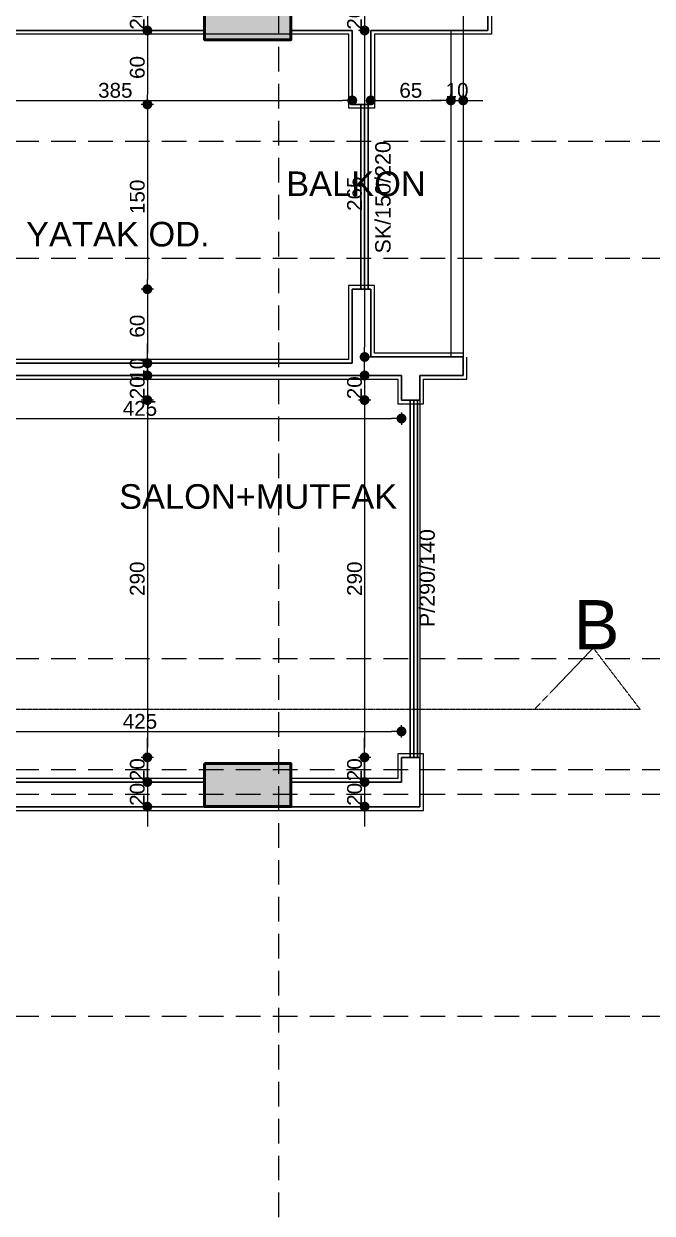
# Model space of a CAD drawing. Header units: millimetres. Extents: x 38129 to 72024, y -56282 to 16512.
# Drawn here: x 55261 to 55771, y -45110 to -44145 of the extents above; entities that cross this region are included whole.
import ezdxf

# ---------------------------------------------------------------- set-up
doc = ezdxf.new("R2010")
doc.units = ezdxf.units.MM
doc.linetypes.add('HIDDEN', pattern=[0.375, 0.25, -0.125])
for name, color, linetype, lineweight in [('AKS', 55, 'HIDDEN', 0), ('COLUMN4', 3, 'Continuous', 50), ('DIŞÖLÇÜ', 37, 'Continuous', 0), ('DUVAR', 255, 'Continuous', 30), ('mahal', 7, 'Continuous', 5), ('pencere', 195, 'Continuous', 30), ('pencere+KAPI', 1, 'Continuous', 0), ('TARAMA', 252, 'Continuous', 0), ('ölçü İÇ', 31, 'Continuous', 0)]:
    doc.layers.add(name, color=color, linetype=linetype, lineweight=lineweight)
for name, color, linetype in [('balkon', 171, 'Continuous'), ('sıva', 41, 'Continuous'), ('tefriş', 42, 'Continuous')]:
    doc.layers.add(name, color=color, linetype=linetype)
doc.styles.add('icdisolcu_yazi', font='arial.ttf')
doc.styles.get("Standard").update_dxf_attribs({"font": 'arial.ttf'})
doc.styles.add('style1', font='arial.ttf')
doc.dimstyles.new('İç Ölçü', dxfattribs={"dimtxt": 12, "dimasz": 8, "dimexe": 5, "dimexo": 0, "dimgap": 2, "dimtad": 1, "dimdec": 0, "dimzin": 12, "dimdsep": 46, "dimtxsty": 'icdisolcu_yazi', "dimblk": 'DOT', "dimcen": 8, "dimdle": 5, "dimclrd": 256, "dimclre": 256, "dimclrt": 7, "dimadec": 0, "dimazin": 3, "dimtfac": 1, "dimtdec": 0, "dimtix": 1, "dimtmove": 2, "dimatfit": 3, "dimldrblk": 'DOT', "dimfxl": 0, "dimtolj": 1, "dimtzin": 0, "dimlwd": -1, "dimlwe": -1, "dimarcsym": 0})

# ---------------------------------------------------------------- blocks, each defined once
blk = doc.blocks.new('_Dot')
at = {"color": 0, "lineweight": -2}
blk.add_line((-0.5, 0), (-1, 0), dxfattribs=at)
at = {"color": 0, "lineweight": 30, "const_width": 0.5}
blk.add_lwpolyline([(-0.25, 0, 1), (0.25, 0, 1)], format="xyb", close=True, dxfattribs=at)
blk = doc.blocks.new('*D2032')
at = {"layer": 'Defpoints', "color": 0, "lineweight": 120, "transparency": 16777216}
for p in [(55142.75, -44205.43), (55527.6, -44207.17), (55527.6, -44207.17)]:
    blk.add_point(p, dxfattribs=at)
at = {"layer": 'ölçü İÇ', "transparency": 16777216}
for p, q in [((55142.75, -44205.43), (55142.75, -44212.17)), ((55527.6, -44207.17), (55527.6, -44202.17))]:
    blk.add_line(p, q, dxfattribs=at)
at = {"layer": 'ölçü İÇ', "linetype": 'Continuous', "transparency": 16777216}
blk.add_line((55150.75, -44207.17), (55519.6, -44207.17), dxfattribs=at)
at = {"layer": 'ölçü İÇ', "transparency": 16777216, "xscale": 8, "yscale": 8, "zscale": 8, "rotation": 180}
blk.add_blockref('_Dot', (55142.75, -44207.17), dxfattribs=at)
at = {"layer": 'ölçü İÇ', "transparency": 16777216, "xscale": 8, "yscale": 8, "zscale": 8}
blk.add_blockref('_Dot', (55527.6, -44207.17), dxfattribs=at)
at = {"layer": 'ölçü İÇ', "color": 7, "transparency": 16777216, "insert": (55335.17, -44199.04), "char_height": 12, "attachment_point": 5, "style": 'icdisolcu_yazi'}
blk.add_mtext('\\A1;385', dxfattribs=at)
blk = doc.blocks.new('*D2033')
at = {"layer": 'Defpoints', "color": 0, "lineweight": 120, "transparency": 16777216}
for p in [(55607.7, -44207.17), (55607.7, -44207.17), (55542.6, -44210.43)]:
    blk.add_point(p, dxfattribs=at)
at = {"layer": 'ölçü İÇ', "transparency": 16777216}
for p, q in [((55542.6, -44210.43), (55542.6, -44202.17)), ((55607.7, -44207.17), (55607.7, -44202.17))]:
    blk.add_line(p, q, dxfattribs=at)
at = {"layer": 'ölçü İÇ', "linetype": 'Continuous', "transparency": 16777216}
blk.add_line((55550.6, -44207.17), (55599.7, -44207.17), dxfattribs=at)
at = {"layer": 'ölçü İÇ', "transparency": 16777216, "xscale": 8, "yscale": 8, "zscale": 8, "rotation": 180}
blk.add_blockref('_Dot', (55542.6, -44207.17), dxfattribs=at)
at = {"layer": 'ölçü İÇ', "transparency": 16777216, "xscale": 8, "yscale": 8, "zscale": 8}
blk.add_blockref('_Dot', (55607.7, -44207.17), dxfattribs=at)
at = {"layer": 'ölçü İÇ', "color": 7, "transparency": 16777216, "insert": (55575.15, -44199.04), "char_height": 12, "attachment_point": 5, "style": 'icdisolcu_yazi'}
blk.add_mtext('\\A1;65', dxfattribs=at)
blk = doc.blocks.new('*D2034')
at = {"layer": 'Defpoints', "color": 0, "lineweight": 120, "transparency": 16777216}
for p in [(55607.7, -44207.17), (55617.7, -44207.17), (55617.7, -44207.17)]:
    blk.add_point(p, dxfattribs=at)
at = {"layer": 'ölçü İÇ', "linetype": 'Continuous', "transparency": 16777216}
for p, q in [((55599.7, -44207.17), (55591.7, -44207.17)), ((55607.7, -44207.17), (55617.7, -44207.17)), ((55625.7, -44207.17), (55633.7, -44207.17))]:
    blk.add_line(p, q, dxfattribs=at)
at = {"layer": 'ölçü İÇ', "transparency": 16777216}
for p, q in [((55607.7, -44207.17), (55607.7, -44202.17)), ((55617.7, -44207.17), (55617.7, -44202.17))]:
    blk.add_line(p, q, dxfattribs=at)
at = {"layer": 'ölçü İÇ', "transparency": 16777216, "xscale": 8, "yscale": 8, "zscale": 8}
blk.add_blockref('_Dot', (55607.7, -44207.17), dxfattribs=at)
at = {"layer": 'ölçü İÇ', "transparency": 16777216, "xscale": 8, "yscale": 8, "zscale": 8, "rotation": 180}
blk.add_blockref('_Dot', (55617.7, -44207.17), dxfattribs=at)
at = {"layer": 'ölçü İÇ', "color": 7, "transparency": 16777216, "insert": (55612.7, -44199.04), "char_height": 12, "attachment_point": 5, "style": 'icdisolcu_yazi'}
blk.add_mtext('\\A1;10', dxfattribs=at)
blk = doc.blocks.new('*D2037')
at = {"layer": 'Defpoints', "color": 0, "lineweight": 120, "transparency": 16777216}
for p in [(55142.75, -44442.43), (55567.58, -44450.42), (55567.58, -44465.37)]:
    blk.add_point(p, dxfattribs=at)
at = {"layer": 'ölçü İÇ', "transparency": 16777216}
for p, q in [((55142.75, -44460.37), (55142.75, -44470.37)), ((55567.58, -44460.37), (55567.58, -44470.37))]:
    blk.add_line(p, q, dxfattribs=at)
at = {"layer": 'ölçü İÇ', "linetype": 'Continuous', "transparency": 16777216}
blk.add_line((55150.75, -44465.37), (55559.58, -44465.37), dxfattribs=at)
at = {"layer": 'ölçü İÇ', "transparency": 16777216, "xscale": 8, "yscale": 8, "zscale": 8, "rotation": 180}
blk.add_blockref('_Dot', (55142.75, -44465.37), dxfattribs=at)
at = {"layer": 'ölçü İÇ', "transparency": 16777216, "xscale": 8, "yscale": 8, "zscale": 8}
blk.add_blockref('_Dot', (55567.58, -44465.37), dxfattribs=at)
at = {"layer": 'ölçü İÇ', "color": 7, "transparency": 16777216, "insert": (55355.16, -44457.25), "char_height": 12, "attachment_point": 5, "style": 'icdisolcu_yazi'}
blk.add_mtext('\\A1;425', dxfattribs=at)
blk = doc.blocks.new('*D2039')
at = {"layer": 'Defpoints', "color": 0, "lineweight": 120, "transparency": 16777216}
for p in [(55142.75, -44719.36), (55567.58, -44719.36), (55567.58, -44758.3)]:
    blk.add_point(p, dxfattribs=at)
at = {"layer": 'ölçü İÇ', "transparency": 16777216}
for p, q in [((55142.75, -44719.36), (55142.75, -44724.36)), ((55567.58, -44724.36), (55567.58, -44714.36))]:
    blk.add_line(p, q, dxfattribs=at)
at = {"layer": 'ölçü İÇ', "linetype": 'Continuous', "transparency": 16777216}
blk.add_line((55150.75, -44719.36), (55559.58, -44719.36), dxfattribs=at)
at = {"layer": 'ölçü İÇ', "transparency": 16777216, "xscale": 8, "yscale": 8, "zscale": 8, "rotation": 180}
blk.add_blockref('_Dot', (55142.75, -44719.36), dxfattribs=at)
at = {"layer": 'ölçü İÇ', "transparency": 16777216, "xscale": 8, "yscale": 8, "zscale": 8}
blk.add_blockref('_Dot', (55567.58, -44719.36), dxfattribs=at)
at = {"layer": 'ölçü İÇ', "color": 7, "transparency": 16777216, "insert": (55355.16, -44711.24), "char_height": 12, "attachment_point": 5, "style": 'icdisolcu_yazi'}
blk.add_mtext('\\A1;425', dxfattribs=at)
blk = doc.blocks.new('*D2076')
at = {"layer": 'Defpoints', "color": 0, "lineweight": 120, "transparency": 16777216}
for p in [(55361.21, -44130.43), (55361.21, -44150.43), (55361.21, -44150.43)]:
    blk.add_point(p, dxfattribs=at)
at = {"layer": 'ölçü İÇ', "linetype": 'Continuous', "transparency": 16777216}
for p, q in [((55361.21, -44122.43), (55361.21, -44114.43)), ((55361.21, -44130.43), (55361.21, -44150.43)), ((55361.21, -44158.43), (55361.21, -44166.43))]:
    blk.add_line(p, q, dxfattribs=at)
at = {"layer": 'ölçü İÇ', "transparency": 16777216}
for p, q in [((55361.21, -44130.43), (55366.21, -44130.43)), ((55361.21, -44150.43), (55366.21, -44150.43))]:
    blk.add_line(p, q, dxfattribs=at)
at = {"layer": 'ölçü İÇ', "transparency": 16777216, "xscale": 8, "yscale": 8, "zscale": 8}
for p, rotation in [((55361.21, -44130.43), 270), ((55361.21, -44150.43), 90)]:
    blk.add_blockref('_Dot', p, dxfattribs=dict(at, rotation=rotation))
at = {"layer": 'ölçü İÇ', "color": 7, "transparency": 16777216, "insert": (55353.08, -44140.43), "char_height": 12, "attachment_point": 5, "rotation": 90, "style": 'icdisolcu_yazi'}
blk.add_mtext('\\A1;20', dxfattribs=at)
blk = doc.blocks.new('*D2077')
at = {"layer": 'Defpoints', "color": 0, "lineweight": 120, "transparency": 16777216}
for p in [(55361.21, -44150.43), (55361.21, -44210.43), (55534.6, -44210.43)]:
    blk.add_point(p, dxfattribs=at)
at = {"layer": 'ölçü İÇ', "transparency": 16777216}
for p, q in [((55361.21, -44150.43), (55366.21, -44150.43)), ((55366.21, -44210.43), (55356.21, -44210.43))]:
    blk.add_line(p, q, dxfattribs=at)
at = {"layer": 'ölçü İÇ', "linetype": 'Continuous', "transparency": 16777216}
blk.add_line((55361.21, -44158.43), (55361.21, -44202.43), dxfattribs=at)
at = {"layer": 'ölçü İÇ', "transparency": 16777216, "xscale": 8, "yscale": 8, "zscale": 8}
for p, rotation in [((55361.21, -44150.43), 90), ((55361.21, -44210.43), 270)]:
    blk.add_blockref('_Dot', p, dxfattribs=dict(at, rotation=rotation))
at = {"layer": 'ölçü İÇ', "color": 7, "transparency": 16777216, "insert": (55353.08, -44180.43), "char_height": 12, "attachment_point": 5, "rotation": 90, "style": 'icdisolcu_yazi'}
blk.add_mtext('\\A1;60', dxfattribs=at)
blk = doc.blocks.new('*D2078')
at = {"layer": 'Defpoints', "color": 0, "lineweight": 120, "transparency": 16777216}
for p in [(55534.6, -44210.43), (55361.21, -44360.43), (55527.6, -44360.43)]:
    blk.add_point(p, dxfattribs=at)
at = {"layer": 'ölçü İÇ', "transparency": 16777216}
for p, q in [((55366.21, -44210.43), (55356.21, -44210.43)), ((55366.21, -44360.43), (55356.21, -44360.43))]:
    blk.add_line(p, q, dxfattribs=at)
at = {"layer": 'ölçü İÇ', "linetype": 'Continuous', "transparency": 16777216}
blk.add_line((55361.21, -44218.43), (55361.21, -44352.43), dxfattribs=at)
at = {"layer": 'ölçü İÇ', "transparency": 16777216, "xscale": 8, "yscale": 8, "zscale": 8}
for p, rotation in [((55361.21, -44210.43), 90), ((55361.21, -44360.43), 270)]:
    blk.add_blockref('_Dot', p, dxfattribs=dict(at, rotation=rotation))
at = {"layer": 'ölçü İÇ', "color": 7, "transparency": 16777216, "insert": (55353.08, -44285.43), "char_height": 12, "attachment_point": 5, "rotation": 90, "style": 'icdisolcu_yazi'}
blk.add_mtext('\\A1;150', dxfattribs=at)
blk = doc.blocks.new('*D2079')
at = {"layer": 'Defpoints', "color": 0, "lineweight": 120, "transparency": 16777216}
for p in [(55527.6, -44360.43), (55361.21, -44420.43), (55383.84, -44420.43)]:
    blk.add_point(p, dxfattribs=at)
at = {"layer": 'ölçü İÇ', "transparency": 16777216}
for p, q in [((55366.21, -44360.43), (55356.21, -44360.43)), ((55366.21, -44420.43), (55356.21, -44420.43))]:
    blk.add_line(p, q, dxfattribs=at)
at = {"layer": 'ölçü İÇ', "linetype": 'Continuous', "transparency": 16777216}
blk.add_line((55361.21, -44368.43), (55361.21, -44412.43), dxfattribs=at)
at = {"layer": 'ölçü İÇ', "transparency": 16777216, "xscale": 8, "yscale": 8, "zscale": 8}
for p, rotation in [((55361.21, -44360.43), 90), ((55361.21, -44420.43), 270)]:
    blk.add_blockref('_Dot', p, dxfattribs=dict(at, rotation=rotation))
at = {"layer": 'ölçü İÇ', "color": 7, "transparency": 16777216, "insert": (55353.08, -44390.43), "char_height": 12, "attachment_point": 5, "rotation": 90, "style": 'icdisolcu_yazi'}
blk.add_mtext('\\A1;60', dxfattribs=at)
blk = doc.blocks.new('*D2080')
at = {"layer": 'Defpoints', "color": 0, "lineweight": 120, "transparency": 16777216}
for p in [(55383.84, -44420.43), (55361.21, -44430.43), (55382.62, -44430.43)]:
    blk.add_point(p, dxfattribs=at)
at = {"layer": 'ölçü İÇ', "linetype": 'Continuous', "transparency": 16777216}
for p, q in [((55361.21, -44412.43), (55361.21, -44404.43)), ((55361.21, -44420.43), (55361.21, -44430.43)), ((55361.21, -44438.43), (55361.21, -44446.43))]:
    blk.add_line(p, q, dxfattribs=at)
at = {"layer": 'ölçü İÇ', "transparency": 16777216}
for p, q in [((55366.21, -44420.43), (55356.21, -44420.43)), ((55366.21, -44430.43), (55356.21, -44430.43))]:
    blk.add_line(p, q, dxfattribs=at)
at = {"layer": 'ölçü İÇ', "transparency": 16777216, "xscale": 8, "yscale": 8, "zscale": 8}
for p, rotation in [((55361.21, -44420.43), 270), ((55361.21, -44430.43), 90)]:
    blk.add_blockref('_Dot', p, dxfattribs=dict(at, rotation=rotation))
at = {"layer": 'ölçü İÇ', "color": 7, "transparency": 16777216, "insert": (55353.08, -44425.43), "char_height": 12, "attachment_point": 5, "rotation": 90, "style": 'icdisolcu_yazi'}
blk.add_mtext('\\A1;10', dxfattribs=at)
blk = doc.blocks.new('*D2081')
at = {"layer": 'Defpoints', "color": 0, "lineweight": 120, "transparency": 16777216}
for p in [(55382.62, -44430.43), (55361.21, -44450.42), (55567.58, -44450.42)]:
    blk.add_point(p, dxfattribs=at)
at = {"layer": 'ölçü İÇ', "linetype": 'Continuous', "transparency": 16777216}
for p, q in [((55361.21, -44422.43), (55361.21, -44414.43)), ((55361.21, -44430.43), (55361.21, -44450.42)), ((55361.21, -44458.42), (55361.21, -44466.42))]:
    blk.add_line(p, q, dxfattribs=at)
at = {"layer": 'ölçü İÇ', "transparency": 16777216}
for p, q in [((55366.21, -44430.43), (55356.21, -44430.43)), ((55366.21, -44450.42), (55356.21, -44450.42))]:
    blk.add_line(p, q, dxfattribs=at)
at = {"layer": 'ölçü İÇ', "transparency": 16777216, "xscale": 8, "yscale": 8, "zscale": 8}
for p, rotation in [((55361.21, -44430.43), 270), ((55361.21, -44450.42), 90)]:
    blk.add_blockref('_Dot', p, dxfattribs=dict(at, rotation=rotation))
at = {"layer": 'ölçü İÇ', "color": 7, "transparency": 16777216, "insert": (55353.08, -44440.43), "char_height": 12, "attachment_point": 5, "rotation": 90, "style": 'icdisolcu_yazi'}
blk.add_mtext('\\A1;20', dxfattribs=at)
blk = doc.blocks.new('*D2082')
at = {"layer": 'Defpoints', "color": 0, "lineweight": 120, "transparency": 16777216}
for p in [(55567.58, -44450.42), (55361.21, -44740.44), (55567.58, -44740.44)]:
    blk.add_point(p, dxfattribs=at)
at = {"layer": 'ölçü İÇ', "transparency": 16777216}
for p, q in [((55366.21, -44450.42), (55356.21, -44450.42)), ((55366.21, -44740.44), (55356.21, -44740.44))]:
    blk.add_line(p, q, dxfattribs=at)
at = {"layer": 'ölçü İÇ', "linetype": 'Continuous', "transparency": 16777216}
blk.add_line((55361.21, -44458.42), (55361.21, -44732.44), dxfattribs=at)
at = {"layer": 'ölçü İÇ', "transparency": 16777216, "xscale": 8, "yscale": 8, "zscale": 8}
for p, rotation in [((55361.21, -44450.42), 90), ((55361.21, -44740.44), 270)]:
    blk.add_blockref('_Dot', p, dxfattribs=dict(at, rotation=rotation))
at = {"layer": 'ölçü İÇ', "color": 7, "transparency": 16777216, "insert": (55353.08, -44595.43), "char_height": 12, "attachment_point": 5, "rotation": 90, "style": 'icdisolcu_yazi'}
blk.add_mtext('\\A1;290', dxfattribs=at)
blk = doc.blocks.new('*D2083')
at = {"layer": 'Defpoints', "color": 0, "lineweight": 120, "transparency": 16777216}
for p in [(55567.58, -44740.44), (55361.21, -44760.44), (55361.21, -44760.44)]:
    blk.add_point(p, dxfattribs=at)
at = {"layer": 'ölçü İÇ', "linetype": 'Continuous', "transparency": 16777216}
for p, q in [((55361.21, -44732.44), (55361.21, -44724.44)), ((55361.21, -44740.44), (55361.21, -44760.44)), ((55361.21, -44768.44), (55361.21, -44776.44))]:
    blk.add_line(p, q, dxfattribs=at)
at = {"layer": 'ölçü İÇ', "transparency": 16777216}
for p, q in [((55366.21, -44740.44), (55356.21, -44740.44)), ((55361.21, -44760.44), (55366.21, -44760.44))]:
    blk.add_line(p, q, dxfattribs=at)
at = {"layer": 'ölçü İÇ', "transparency": 16777216, "xscale": 8, "yscale": 8, "zscale": 8}
for p, rotation in [((55361.21, -44740.44), 270), ((55361.21, -44760.44), 90)]:
    blk.add_blockref('_Dot', p, dxfattribs=dict(at, rotation=rotation))
at = {"layer": 'ölçü İÇ', "color": 7, "transparency": 16777216, "insert": (55353.08, -44750.44), "char_height": 12, "attachment_point": 5, "rotation": 90, "style": 'icdisolcu_yazi'}
blk.add_mtext('\\A1;20', dxfattribs=at)
blk = doc.blocks.new('*D2084')
at = {"layer": 'Defpoints', "color": 0, "lineweight": 120, "transparency": 16777216}
for p in [(55361.21, -44760.44), (55361.21, -44780.44), (55361.21, -44780.44)]:
    blk.add_point(p, dxfattribs=at)
at = {"layer": 'ölçü İÇ', "linetype": 'Continuous', "transparency": 16777216}
for p, q in [((55361.21, -44752.44), (55361.21, -44744.44)), ((55361.21, -44760.44), (55361.21, -44780.44)), ((55361.21, -44788.44), (55361.21, -44796.44))]:
    blk.add_line(p, q, dxfattribs=at)
at = {"layer": 'ölçü İÇ', "transparency": 16777216}
for p, q in [((55361.21, -44760.44), (55366.21, -44760.44)), ((55361.21, -44780.44), (55366.21, -44780.44))]:
    blk.add_line(p, q, dxfattribs=at)
at = {"layer": 'ölçü İÇ', "transparency": 16777216, "xscale": 8, "yscale": 8, "zscale": 8}
for p, rotation in [((55361.21, -44760.44), 270), ((55361.21, -44780.44), 90)]:
    blk.add_blockref('_Dot', p, dxfattribs=dict(at, rotation=rotation))
at = {"layer": 'ölçü İÇ', "color": 7, "transparency": 16777216, "insert": (55353.08, -44770.44), "char_height": 12, "attachment_point": 5, "rotation": 90, "style": 'icdisolcu_yazi'}
blk.add_mtext('\\A1;20', dxfattribs=at)
blk = doc.blocks.new('*D2090')
at = {"layer": 'Defpoints', "color": 0, "lineweight": 120, "transparency": 16777216}
for p in [(55537.63, -44130.43), (55537.63, -44150.43), (55537.7, -44150.43)]:
    blk.add_point(p, dxfattribs=at)
at = {"layer": 'ölçü İÇ', "linetype": 'Continuous', "transparency": 16777216}
for p, q in [((55537.63, -44122.43), (55537.63, -44114.43)), ((55537.63, -44130.43), (55537.63, -44150.43)), ((55537.63, -44158.43), (55537.63, -44166.43))]:
    blk.add_line(p, q, dxfattribs=at)
at = {"layer": 'ölçü İÇ', "transparency": 16777216}
for p, q in [((55537.63, -44130.43), (55542.63, -44130.43)), ((55537.7, -44150.43), (55532.63, -44150.43))]:
    blk.add_line(p, q, dxfattribs=at)
at = {"layer": 'ölçü İÇ', "transparency": 16777216, "xscale": 8, "yscale": 8, "zscale": 8}
for p, rotation in [((55537.63, -44130.43), 270), ((55537.63, -44150.43), 90)]:
    blk.add_blockref('_Dot', p, dxfattribs=dict(at, rotation=rotation))
at = {"layer": 'ölçü İÇ', "color": 7, "transparency": 16777216, "insert": (55529.5, -44140.43), "char_height": 12, "attachment_point": 5, "rotation": 90, "style": 'icdisolcu_yazi'}
blk.add_mtext('\\A1;20', dxfattribs=at)
blk = doc.blocks.new('*D2091')
at = {"layer": 'Defpoints', "color": 0, "lineweight": 120, "transparency": 16777216}
for p in [(55537.7, -44150.43), (55537.63, -44415.43), (55537.63, -44415.43)]:
    blk.add_point(p, dxfattribs=at)
at = {"layer": 'ölçü İÇ', "transparency": 16777216}
for p, q in [((55537.7, -44150.43), (55532.63, -44150.43)), ((55537.63, -44415.43), (55542.63, -44415.43))]:
    blk.add_line(p, q, dxfattribs=at)
at = {"layer": 'ölçü İÇ', "linetype": 'Continuous', "transparency": 16777216}
blk.add_line((55537.63, -44158.43), (55537.63, -44407.43), dxfattribs=at)
at = {"layer": 'ölçü İÇ', "transparency": 16777216, "xscale": 8, "yscale": 8, "zscale": 8}
for p, rotation in [((55537.63, -44150.43), 90), ((55537.63, -44415.43), 270)]:
    blk.add_blockref('_Dot', p, dxfattribs=dict(at, rotation=rotation))
at = {"layer": 'ölçü İÇ', "color": 7, "transparency": 16777216, "insert": (55529.5, -44282.93), "char_height": 12, "attachment_point": 5, "rotation": 90, "style": 'icdisolcu_yazi'}
blk.add_mtext('\\A1;265', dxfattribs=at)
blk = doc.blocks.new('*D2092')
at = {"layer": 'Defpoints', "color": 0, "lineweight": 120, "transparency": 16777216}
for p in [(55537.64, -44430.43), (55537.63, -44450.42), (55567.58, -44450.42)]:
    blk.add_point(p, dxfattribs=at)
at = {"layer": 'ölçü İÇ', "linetype": 'Continuous', "transparency": 16777216}
for p, q in [((55537.63, -44422.43), (55537.63, -44414.43)), ((55537.63, -44430.43), (55537.63, -44450.42)), ((55537.63, -44458.42), (55537.63, -44466.42))]:
    blk.add_line(p, q, dxfattribs=at)
at = {"layer": 'ölçü İÇ', "transparency": 16777216}
for p, q in [((55537.64, -44430.43), (55532.63, -44430.43)), ((55542.63, -44450.42), (55532.63, -44450.42))]:
    blk.add_line(p, q, dxfattribs=at)
at = {"layer": 'ölçü İÇ', "transparency": 16777216, "xscale": 8, "yscale": 8, "zscale": 8}
for p, rotation in [((55537.63, -44430.43), 270), ((55537.63, -44450.42), 90)]:
    blk.add_blockref('_Dot', p, dxfattribs=dict(at, rotation=rotation))
at = {"layer": 'ölçü İÇ', "color": 7, "transparency": 16777216, "insert": (55529.5, -44440.43), "char_height": 12, "attachment_point": 5, "rotation": 90, "style": 'icdisolcu_yazi'}
blk.add_mtext('\\A1;20', dxfattribs=at)
blk = doc.blocks.new('*D2093')
at = {"layer": 'Defpoints', "color": 0, "lineweight": 120, "transparency": 16777216}
for p in [(55567.58, -44450.42), (55537.63, -44740.44), (55567.58, -44740.44)]:
    blk.add_point(p, dxfattribs=at)
at = {"layer": 'ölçü İÇ', "transparency": 16777216}
for p, q in [((55542.63, -44450.42), (55532.63, -44450.42)), ((55542.63, -44740.44), (55532.63, -44740.44))]:
    blk.add_line(p, q, dxfattribs=at)
at = {"layer": 'ölçü İÇ', "linetype": 'Continuous', "transparency": 16777216}
blk.add_line((55537.63, -44458.42), (55537.63, -44732.44), dxfattribs=at)
at = {"layer": 'ölçü İÇ', "transparency": 16777216, "xscale": 8, "yscale": 8, "zscale": 8}
for p, rotation in [((55537.63, -44450.42), 90), ((55537.63, -44740.44), 270)]:
    blk.add_blockref('_Dot', p, dxfattribs=dict(at, rotation=rotation))
at = {"layer": 'ölçü İÇ', "color": 7, "transparency": 16777216, "insert": (55529.5, -44595.43), "char_height": 12, "attachment_point": 5, "rotation": 90, "style": 'icdisolcu_yazi'}
blk.add_mtext('\\A1;290', dxfattribs=at)
blk = doc.blocks.new('*D2094')
at = {"layer": 'Defpoints', "color": 0, "lineweight": 120, "transparency": 16777216}
for p in [(55567.58, -44740.44), (55537.63, -44760.44), (55537.63, -44760.44)]:
    blk.add_point(p, dxfattribs=at)
at = {"layer": 'ölçü İÇ', "linetype": 'Continuous', "transparency": 16777216}
for p, q in [((55537.63, -44732.44), (55537.63, -44724.44)), ((55537.63, -44740.44), (55537.63, -44760.44)), ((55537.63, -44768.44), (55537.63, -44776.44))]:
    blk.add_line(p, q, dxfattribs=at)
at = {"layer": 'ölçü İÇ', "transparency": 16777216}
for p, q in [((55542.63, -44740.44), (55532.63, -44740.44)), ((55537.63, -44760.44), (55542.63, -44760.44))]:
    blk.add_line(p, q, dxfattribs=at)
at = {"layer": 'ölçü İÇ', "transparency": 16777216, "xscale": 8, "yscale": 8, "zscale": 8}
for p, rotation in [((55537.63, -44740.44), 270), ((55537.63, -44760.44), 90)]:
    blk.add_blockref('_Dot', p, dxfattribs=dict(at, rotation=rotation))
at = {"layer": 'ölçü İÇ', "color": 7, "transparency": 16777216, "insert": (55529.5, -44750.44), "char_height": 12, "attachment_point": 5, "rotation": 90, "style": 'icdisolcu_yazi'}
blk.add_mtext('\\A1;20', dxfattribs=at)
blk = doc.blocks.new('*D2095')
at = {"layer": 'Defpoints', "color": 0, "lineweight": 120, "transparency": 16777216}
for p in [(55537.63, -44760.44), (55537.63, -44780.44), (55537.63, -44780.44)]:
    blk.add_point(p, dxfattribs=at)
at = {"layer": 'ölçü İÇ', "linetype": 'Continuous', "transparency": 16777216}
for p, q in [((55537.63, -44752.44), (55537.63, -44744.44)), ((55537.63, -44760.44), (55537.63, -44780.44)), ((55537.63, -44788.44), (55537.63, -44796.44))]:
    blk.add_line(p, q, dxfattribs=at)
at = {"layer": 'ölçü İÇ', "transparency": 16777216}
for p, q in [((55537.63, -44760.44), (55542.63, -44760.44)), ((55537.63, -44780.44), (55542.63, -44780.44))]:
    blk.add_line(p, q, dxfattribs=at)
at = {"layer": 'ölçü İÇ', "transparency": 16777216, "xscale": 8, "yscale": 8, "zscale": 8}
for p, rotation in [((55537.63, -44760.44), 270), ((55537.63, -44780.44), 90)]:
    blk.add_blockref('_Dot', p, dxfattribs=dict(at, rotation=rotation))
at = {"layer": 'ölçü İÇ', "color": 7, "transparency": 16777216, "insert": (55529.5, -44770.44), "char_height": 12, "attachment_point": 5, "rotation": 90, "style": 'icdisolcu_yazi'}
blk.add_mtext('\\A1;20', dxfattribs=at)
blk = doc.blocks.new('wertertw')
at = {"layer": 'TARAMA', "lineweight": -3}
h = blk.add_hatch(dxfattribs=at)
h.set_pattern_fill('ANSI33', color=256, scale=2.5, style=0)
h.set_pattern_definition([(45, (-86643.698, -32547.66), (-11.2253202, 11.2253202), []), (45, (-86632.472, -32547.66), (-11.2253202, 11.2253202), [7.9375, -3.96875])])
h.paths.add_polyline_path([(-616.25, 351.94), (-616.25, -88.06), (-306.25, -88.06), (-306.25, -68.06), (-596.25, -68.06), (-596.25, 331.94), (-306.25, 331.94), (-306.25, 351.94)])
h.paths.add_polyline_path([(38.75, -338.06), (78.75, -338.06), (78.75, -378.06), (38.75, -378.06)])
h.paths.add_polyline_path([(-471.25, -318.06), (-441.25, -318.06), (-441.25, -378.06), (-471.25, -378.06)])
h.paths.add_polyline_path([(-961.25, -318.06), (-931.25, -318.06), (-931.25, -378.06), (-961.25, -378.06)])
h.paths.add_polyline_path([(343.75, -163.06), (413.75, -163.06), (413.75, -198.06), (343.75, -198.06)])
h.paths.add_polyline_path([(8.75, -163.06), (78.75, -163.06), (78.75, -198.06), (8.75, -198.06)])
h.paths.add_polyline_path([(-1036.25, -148.06), (-906.25, -148.06), (-906.25, -178.06), (-1036.25, -178.06)])
h.paths.add_polyline_path([(-976.25, 256.94), (-916.25, 256.94), (-916.25, 226.94), (-976.25, 226.94)])
h.paths.add_polyline_path([(343.75, 459.44), (413.75, 459.44), (413.75, 424.44), (343.75, 424.44)])
h.paths.add_polyline_path([(8.75, 459.44), (78.75, 459.44), (78.75, 424.44), (8.75, 424.44)])
h.paths.add_polyline_path([(-616.25, 531.94), (-306.25, 531.94), (-306.25, 511.94), (-616.25, 511.94)])
h.paths.add_polyline_path([(-976.25, 656.94), (-916.25, 656.94), (-916.25, 626.94), (-976.25, 626.94)])
h.paths.add_polyline_path([(-616.25, 971.94), (-306.25, 971.94), (-306.25, 951.94), (-616.25, 951.94)])
h.paths.add_polyline_path([(343.75, 1081.94), (413.75, 1081.94), (413.75, 1046.94), (343.75, 1046.94)])
h.paths.add_polyline_path([(8.75, 1081.94), (78.75, 1081.94), (78.75, 1046.94), (8.75, 1046.94)])
h.paths.add_polyline_path([(-1036.25, 1061.94), (-906.25, 1061.94), (-906.25, 1031.94), (-1036.25, 1031.94)])
h.paths.add_polyline_path([(-931.25, 1286.94), (-901.25, 1286.94), (-901.25, 1226.94), (-931.25, 1226.94)])
h.paths.add_polyline_path([(68.75, 1332.04), (108.75, 1332.04), (108.75, 1292.04), (68.75, 1292.04)])
h.paths.add_polyline_path([(-511.25, 1332.04), (-481.25, 1332.04), (-481.25, 1252.04), (-511.25, 1252.04)])
at = {"layer": 'COLUMN4', "color": 3}
for points in [[(343.75, 459.44), (413.75, 459.44), (413.75, 424.44), (343.75, 424.44)], [(343.75, -163.06), (413.75, -163.06), (413.75, -198.06), (343.75, -198.06)]]:
    blk.add_lwpolyline(points, close=True, dxfattribs=at)

msp = doc.modelspace()

# ---------------------------------------------------------------- linework, layer by layer
at = {"layer": 'AKS', "ltscale": 80}
for p, q in [((55467.69, -42903.74), (55467.69, -45280.38)), ((55963.05, -44240.43), (53747.73, -44240.43)), ((55963.05, -44335.6), (53747.73, -44335.6)), ((55963.05, -44660.43), (53747.73, -44660.43)), ((55963.05, -44750.6), (53747.73, -44750.6)), ((55963.05, -44770.44), (53747.73, -44770.44)), ((55963.05, -44950.75), (53747.73, -44950.75))]:
    msp.add_line(p, q, dxfattribs=at)
at = {"layer": 'balkon'}
for p, q in [((55607.7, -44150.43), (55607.7, -44415.43)), ((55617.7, -44150.43), (55617.7, -44415.43))]:
    msp.add_line(p, q, dxfattribs=at)
at = {"layer": 'DUVAR'}
for p, q in [((55637.7, -44150.43), (55637.7, -44130.43)), ((55637.7, -44130.43), (55637.7, -44150.43)), ((55637.7, -44130.43), (55637.7, -44150.43)), ((55637.7, -44150.43), (55637.7, -44130.43)), ((55407.75, -44150.43), (55142.75, -44150.43)), ((55407.75, -44150.43), (55292.6, -44150.43)), ((55477.75, -44150.43), (55527.6, -44150.43)), ((55527.6, -44150.43), (55527.6, -44210.43)), ((55542.6, -44150.43), (55597.7, -44150.43)), ((55542.6, -44150.43), (55542.6, -44210.43)), ((55542.6, -44150.43), (55637.7, -44150.43)), ((55527.6, -44210.43), (55542.6, -44210.43)), ((55527.6, -44360.43), (55527.6, -44420.43)), ((55527.6, -44360.43), (55542.6, -44360.43)), ((55542.6, -44361.93), (55542.6, -44360.43)), ((55542.6, -44360.43), (55542.6, -44415.43)), ((55597.7, -44415.43), (55542.6, -44415.43)), ((55617.7, -44415.43), (55542.6, -44415.43)), ((55597.7, -44415.43), (55577.7, -44415.43)), ((55617.7, -44430.43), (55617.7, -44415.43)), ((55617.7, -44430.43), (55617.7, -44415.53)), ((55527.6, -44420.43), (55142.75, -44420.43)), ((55307.6, -44420.43), (55142.75, -44420.43)), ((55278.54, -44420.43), (55307.6, -44420.43)), ((55142.75, -44430.43), (55567.58, -44430.43)), ((55567.58, -44430.42), (55567.58, -44450.42)), ((55617.7, -44430.43), (55582.58, -44430.43)), ((55582.58, -44430.43), (55582.58, -44450.42)), ((55567.58, -44450.42), (55582.58, -44450.42)), ((55567.58, -44740.44), (55582.57, -44740.44)), ((55567.58, -44740.44), (55567.58, -44760.44)), ((55582.57, -44740.44), (55582.57, -44780.44)), ((55142.75, -44760.44), (55407.75, -44760.44)), ((55477.69, -44760.44), (55567.58, -44760.44)), ((55127.89, -44780.44), (55467.69, -44780.44)), ((55477.69, -44780.44), (55582.57, -44780.44))]:
    msp.add_line(p, q, dxfattribs=at)
at = {"layer": 'pencere'}
for p, q in [((55534.6, -44210.43), (55534.6, -44360.43)), ((55537.6, -44210.43), (55537.6, -44360.43)), ((55540.6, -44210.43), (55540.6, -44360.43)), ((55574.58, -44450.42), (55574.57, -44740.44)), ((55577.58, -44450.42), (55577.57, -44740.44)), ((55580.58, -44450.42), (55580.57, -44740.44))]:
    msp.add_line(p, q, dxfattribs=at)
at = {"layer": 'pencere+KAPI', "linetype": 'HIDDEN'}
msp.add_line((55761.46, -44701.51), (53783.03, -44701.51), dxfattribs=at)
msp.add_lwpolyline([(55761.46, -44701.51), (55723.29, -44651.55), (55675.62, -44701.51)], dxfattribs=at)
at = {"layer": 'sıva'}
for points in [[(55477.75, -44127.43), (55524.61, -44127.43), (55524.7, -44067.43), (55545.6, -44067.43), (55545.6, -44127.43), (55640.7, -44127.43), (55640.7, -44153.43), (55545.6, -44153.43), (55545.6, -44213.43), (55524.69, -44213.43), (55524.69, -44153.43), (55145.75, -44153.43), (55145.75, -44328.43), (55130.19, -44328.43), (55130.19, -44323.43), (54977.53, -44323.43), (54977.53, -44307.43), (55130.19, -44307.43), (55130.19, -44157.93)], [(55617.7, -44412.43), (55545.6, -44412.43), (55545.6, -44357.43), (55524.6, -44357.43), (55524.6, -44417.43), (55145.75, -44417.43), (55145.75, -44412.43), (55130.19, -44412.43), (55130.19, -44443.43), (55145.75, -44443.43), (55145.75, -44433.43), (55564.58, -44433.42), (55564.58, -44453.42), (55585.58, -44453.42), (55585.58, -44433.43), (55620.7, -44433.43), (55620.7, -44415.53)], [(55072.75, -44757.44), (54900.6, -44757.44), (54900.6, -44436.2), (54874.6, -44436.2), (54874.6, -44652.43), (54864.8, -44652.43), (54864.8, -44673.43), (54874.6, -44673.43), (54874.6, -44783.44), (55099.78, -44783.49), (55099.77, -44793.43), (55120.77, -44793.44), (55120.78, -44783.45), (55585.57, -44783.45), (55585.57, -44737.44), (55564.58, -44737.44), (55564.58, -44757.44), (55477.75, -44757.44)], [(55407.75, -44757.44), (55145.75, -44757.44), (55145.75, -44527.43), (55130.19, -44527.43), (55130.19, -44750.6)]]:
    msp.add_lwpolyline(points, dxfattribs=at)
at = {"layer": 'tefriş', "color": 3, "lineweight": 15}
msp.add_lwpolyline([(55617.7, -43850.43), (55617.7, -44430.43), (55582.58, -44430.43), (55582.58, -44780.44), (55407.75, -44780.44), (55407.75, -44780.44), (55252.61, -44780.44), (55252.6, -45110.42), (55117.78, -45110.42), (55117.78, -45110.42), (54587.39, -45110.42), (54587.39, -45049.6), (54117.61, -45049.6), (54117.75, -44960.75), (54032.61, -44960.75), (54032.61, -44760.43), (54027.75, -44760.43), (54027.75, -44759.6), (53967.6, -44759.6), (53967.6, -43521.26)], dxfattribs=at)

# ---------------------------------------------------------------- block references
at = {"layer": 'DIŞÖLÇÜ'}
msp.add_blockref('wertertw', (55063.99, -44582.37), dxfattribs=at)

# ---------------------------------------------------------------- texts
at = {"layer": 'mahal', "char_height": 20, "attachment_point": 1}
for s, width, insert in [('BALKON', 275.1074, (55473.93, -44264.85)), ('YATAK OD.', 250.3432, (55262.72, -44305.73)), ('SALON+MUTFAK', 250.3432, (55338.27, -44518.68))]:
    msp.add_mtext_dynamic_manual_height_columns(s, width=width, gutter_width=12.5, heights=[0], dxfattribs=dict(at, insert=insert))
at = {"layer": 'pencere+KAPI', "char_height": 12.5, "width": 27.0954, "attachment_point": 3, "rotation": 90, "style": 'style1'}
for s, insert in [('SK/150/220', (55546.24, -44240.19)), ('P/290/140', (55582.1, -44555.13))]:
    msp.add_mtext(s, dxfattribs=dict(at, insert=insert))
at = {"layer": 'pencere+KAPI', "linetype": 'HIDDEN', "insert": (55707.28, -44652.75), "char_height": 40, "width": 1884.4985, "attachment_point": 7}
msp.add_mtext('B', dxfattribs=at)

# ---------------------------------------------------------------- dimensions: what is measured, and where the dimension line sits
at = {"layer": 'ölçü İÇ'}
for base, p1, p2, picture, middle in [((55361.21, -44150.43), (55361.21, -44130.43), (55361.21, -44150.43), '*D2076', (55353.08, -44140.43)), ((55537.63, -44150.43), (55537.63, -44130.43), (55537.7, -44150.43), '*D2090', (55529.5, -44140.43)), ((55361.21, -44210.43), (55361.21, -44150.43), (55534.6, -44210.43), '*D2077', (55353.08, -44180.43)), ((55537.63, -44415.43), (55537.7, -44150.43), (55537.63, -44415.43), '*D2091', (55529.5, -44282.93)), ((55361.21, -44360.43), (55534.6, -44210.43), (55527.6, -44360.43), '*D2078', (55353.08, -44285.43)), ((55361.21, -44420.43), (55527.6, -44360.43), (55383.84, -44420.43), '*D2079', (55353.08, -44390.43)), ((55361.21, -44430.43), (55383.84, -44420.43), (55382.62, -44430.43), '*D2080', (55353.08, -44425.43)), ((55361.21, -44450.42), (55382.62, -44430.43), (55567.58, -44450.42), '*D2081', (55353.08, -44440.43)), ((55537.63, -44450.42), (55537.64, -44430.43), (55567.58, -44450.42), '*D2092', (55529.5, -44440.43)), ((55361.21, -44740.44), (55567.58, -44450.42), (55567.58, -44740.44), '*D2082', (55353.08, -44595.43)), ((55537.63, -44740.44), (55567.58, -44450.42), (55567.58, -44740.44), '*D2093', (55529.5, -44595.43)), ((55361.21, -44760.44), (55567.58, -44740.44), (55361.21, -44760.44), '*D2083', (55353.08, -44750.44)), ((55537.63, -44760.44), (55567.58, -44740.44), (55537.63, -44760.44), '*D2094', (55529.5, -44750.44)), ((55361.21, -44780.44), (55361.21, -44760.44), (55361.21, -44780.44), '*D2084', (55353.08, -44770.44)), ((55537.63, -44780.44), (55537.63, -44760.44), (55537.63, -44780.44), '*D2095', (55529.5, -44770.44))]:
    dim = msp.add_linear_dim(base=base, p1=p1, p2=p2, angle=90, dimstyle='İç Ölçü', dxfattribs=at)
    dim.commit()
    dim.dimension.update_dxf_attribs({"geometry": picture, "text_midpoint": middle})
for base, p1, p2, picture, middle in [((55527.6, -44207.17), (55142.75, -44205.43), (55527.6, -44207.17), '*D2032', (55335.17, -44199.04)), ((55607.7, -44207.17), (55542.6, -44210.43), (55607.7, -44207.17), '*D2033', (55575.15, -44199.04)), ((55617.7, -44207.17), (55607.7, -44207.17), (55617.7, -44207.17), '*D2034', (55612.7, -44199.04)), ((55567.58, -44465.37), (55142.75, -44442.43), (55567.58, -44450.42), '*D2037', (55355.16, -44457.25)), ((55567.58, -44719.36), (55142.75, -44719.36), (55567.58, -44758.3), '*D2039', (55355.16, -44711.24))]:
    dim = msp.add_linear_dim(base=base, p1=p1, p2=p2, dimstyle='İç Ölçü', dxfattribs=at)
    dim.commit()
    dim.dimension.update_dxf_attribs({"geometry": picture, "text_midpoint": middle})

doc.saveas('drawing.dxf')
